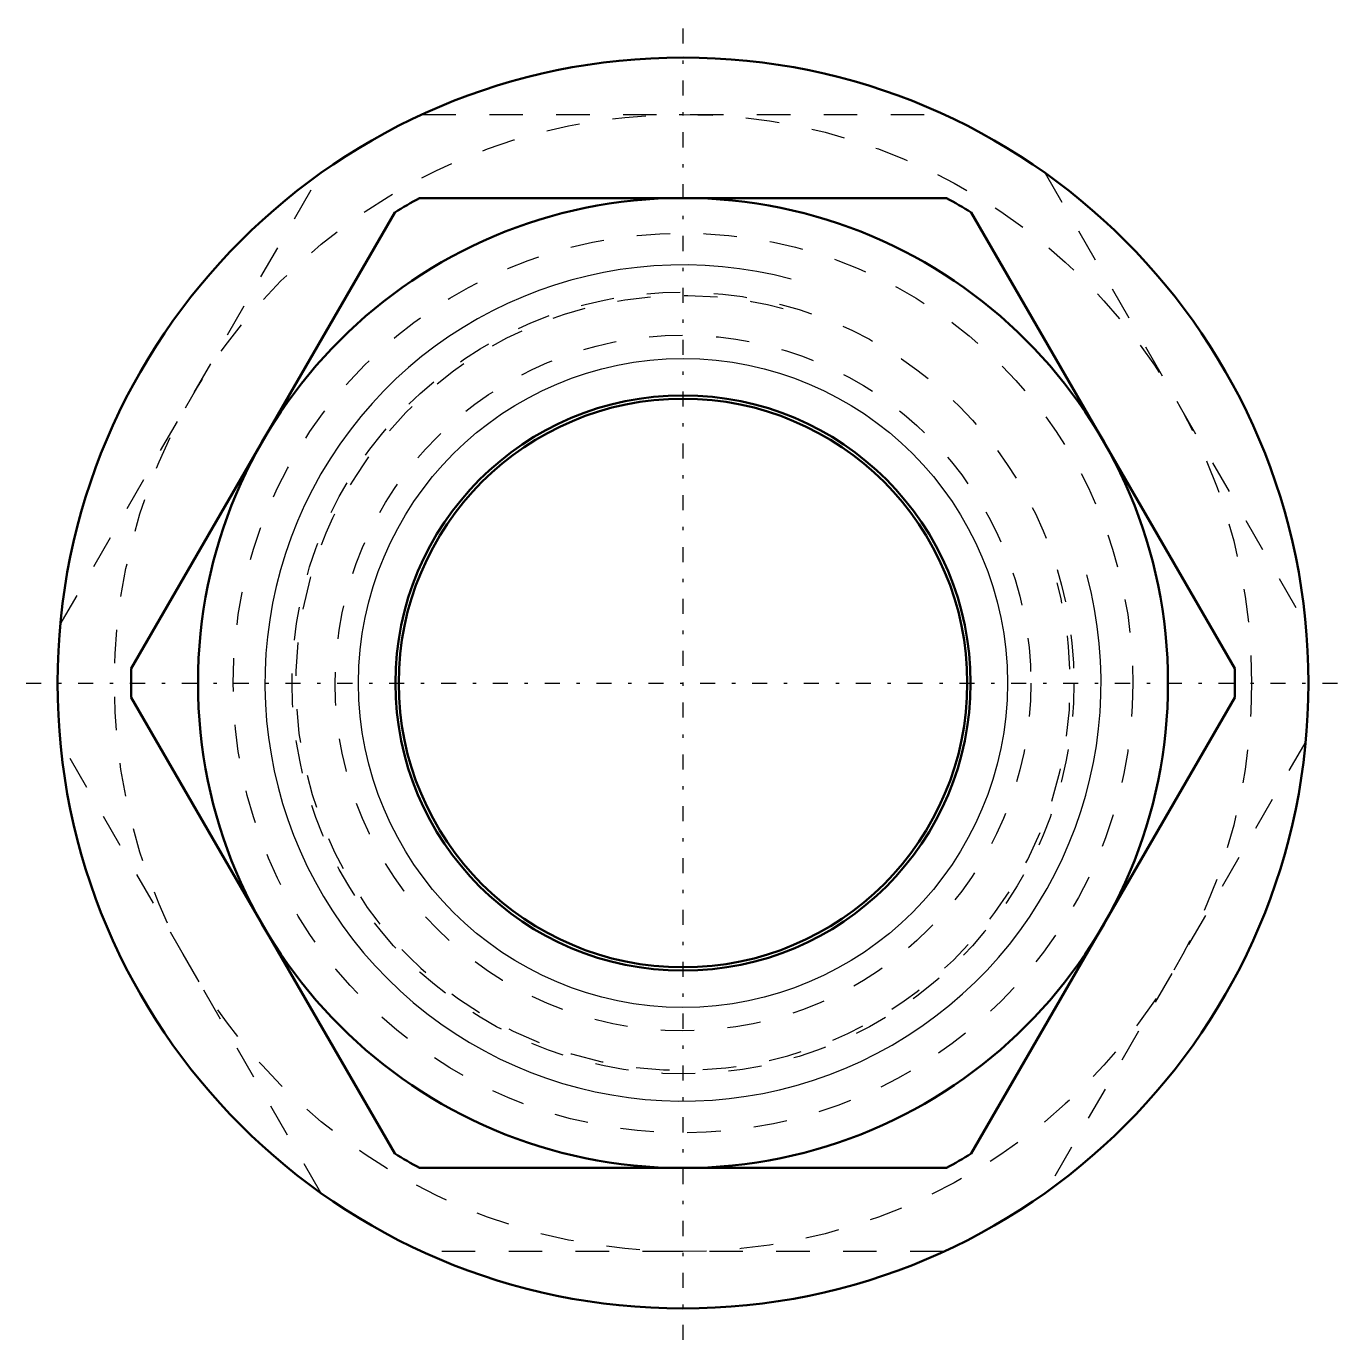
# Model space of a CAD drawing. Header units: millimetres. Extents: x -19.6 to 19.6, y -19.6 to 19.6.
import ezdxf

# ---------------------------------------------------------------- set-up
doc = ezdxf.new("R2010")
doc.units = ezdxf.units.MM
doc.linetypes.add('Center', pattern=[1.5, 0.45, -0.5, 0.05, -0.5])
doc.linetypes.add('Dashed', pattern=[2, 1, -1])
for name, color, linetype, lineweight in [('AM_0', 7, 'Continuous', 50), ('AM_4', 3, 'Continuous', 25), ('AM_5', 3, 'Continuous', 25), ('AM_7', 7, 'Center', 25), ('AM_9', 6, 'Dashed', 25)]:
    doc.layers.add(name, color=color, linetype=linetype, lineweight=lineweight)

# ---------------------------------------------------------------- blocks, each defined once
blk = doc.blocks.new('1_2411_631_02_0_in_2411_631_17__4')
at = {"layer": 'AM_0'}
blk.add_circle((0, 0), 18.7, dxfattribs=at)
at = {"layer": 'AM_5'}
blk.add_arc((0, 0), 12.5, 75, 15, dxfattribs=at)
at = {"layer": 'AM_7'}
for p, q in [((0, -19.635), (0, 19.635)), ((-19.635, 0), (19.635, 0))]:
    blk.add_line(p, q, dxfattribs=at)
at = {"layer": 'AM_9'}
for p, q in [((-7.79, 17), (7.79, 17)), ((-18.618, 1.753), (-10.827, 15.247)), ((10.827, 15.247), (18.618, 1.753)), ((-10.827, -15.247), (-18.618, -1.753)), ((18.618, -1.753), (10.827, -15.247)), ((7.79, -17), (-7.79, -17))]:
    blk.add_line(p, q, dxfattribs=at)
for radius in [17, 11.688]:
    blk.add_circle((0, 0), radius, dxfattribs=at)
blk = doc.blocks.new('2_2411_631_17__01_0_in_2411_631_17__4')
at = {"layer": 'AM_0'}
for p, q in [((7.874, 14.5), (-7.874, 14.5)), ((-8.62, 14.069), (-16.494, 0.431)), ((16.494, 0.431), (8.62, 14.069)), ((-16.494, -0.431), (-8.62, -14.069)), ((8.62, -14.069), (16.494, -0.431)), ((-7.874, -14.5), (7.874, -14.5))]:
    blk.add_line(p, q, dxfattribs=at)
for radius in [14.5, 8.6, 8.5]:
    blk.add_circle((0, 0), radius, dxfattribs=at)
for start, end in [(118.5035, 121.4965), (58.5035, 61.4965), (178.5035, 181.4965), (358.5035, 1.4965), (238.5035, 241.4965), (298.5035, 301.4965)]:
    blk.add_arc((0, 0), 16.5, start, end, dxfattribs=at)
at = {"layer": 'AM_4'}
blk.add_circle((0, 0), 9.7, dxfattribs=at)
at = {"layer": 'AM_5', "linetype": 'Dashed'}
blk.add_arc((0, 0), 11.58, 75, 15, dxfattribs=at)
at = {"layer": 'AM_9'}
for radius in [13.45, 10.4]:
    blk.add_circle((0, 0), radius, dxfattribs=at)

msp = doc.modelspace()

# ---------------------------------------------------------------- block references
for name in ['1_2411_631_02_0_in_2411_631_17__4', '2_2411_631_17__01_0_in_2411_631_17__4']:
    msp.add_blockref(name, (0, 0))

doc.saveas('drawing.dxf')
